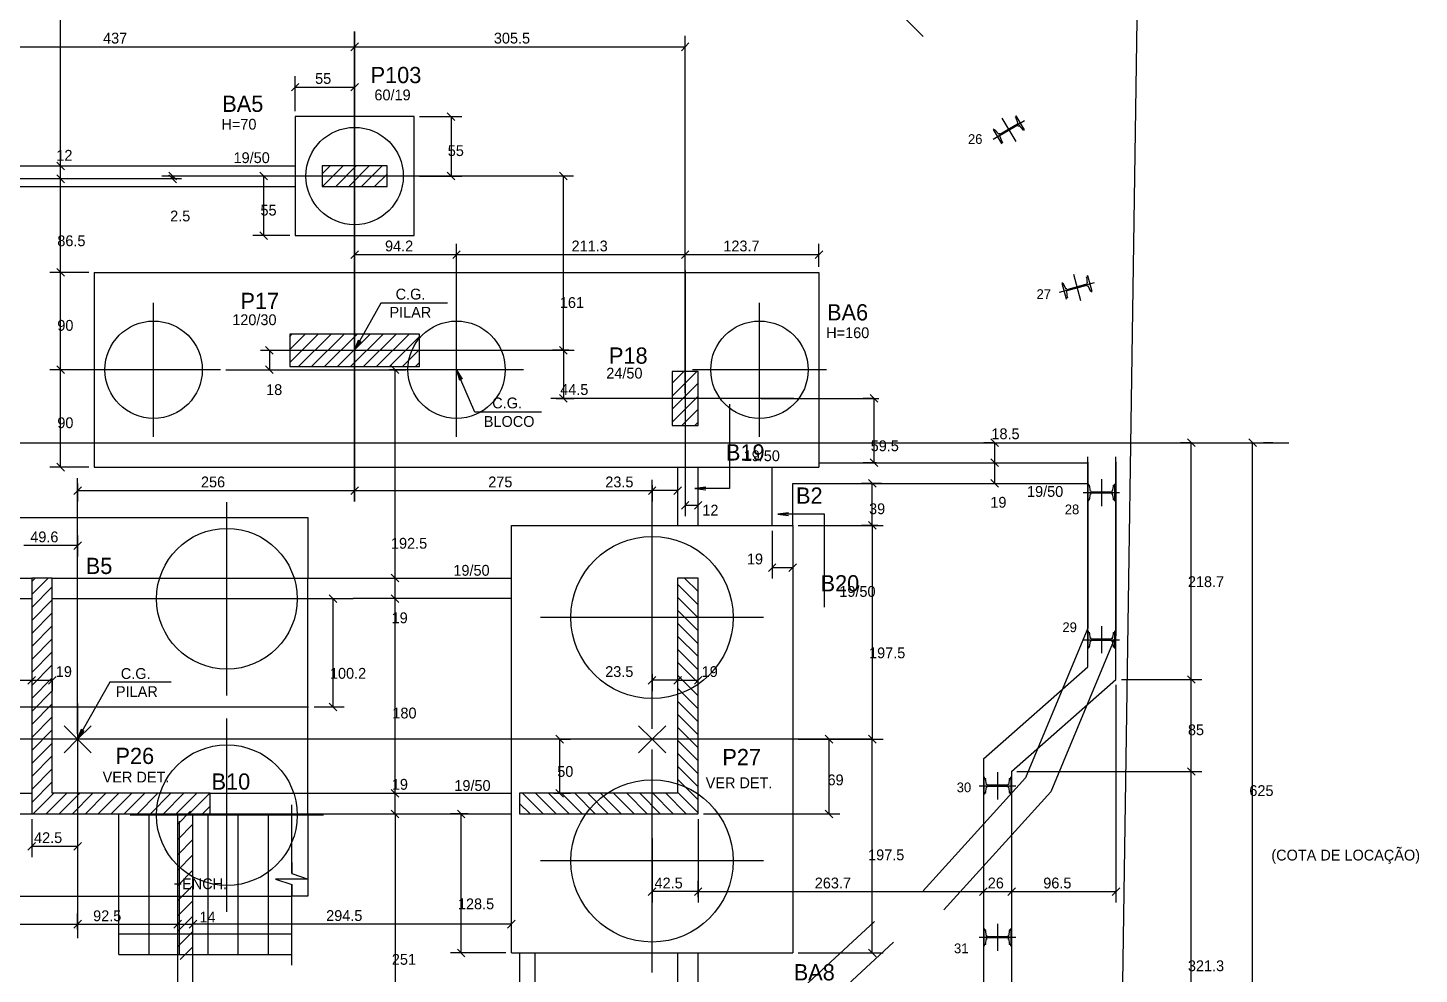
# Model space of a CAD drawing. Header units: metres. Extents: x -5 to 6148, y -6 to 3991.
# Drawn here: x 4862 to 6148, y 2219 to 3093 of the extents above; entities that cross this region are included whole.
import ezdxf

# ---------------------------------------------------------------- set-up
doc = ezdxf.new("R2010")
doc.units = ezdxf.units.M

msp = doc.modelspace()

# ---------------------------------------------------------------- linework, layer by layer
for centre, radius in [((5164.2, 2956.4), 45), ((4978.4, 2777.4), 45), ((5258.4, 2777.4), 45), ((5538.4, 2777.4), 45), ((5046.1, 2565.7), 65), ((5439.1, 2548.4), 75), ((5046.1, 2365.7), 65), ((5439.1, 2323.4), 75)]:
    msp.add_circle(centre, radius)
at = {"layer": '1', "color": 1}
for p, q in [((5644.6, 3130.6), (5689.6, 3085.3)), ((5164.2, 2894.5), (5164.2, 3018.2)), ((5226, 2956.4), (5102.3, 2956.4)), ((4978.4, 2715.5), (4978.4, 2839.2)), ((5258.4, 2715.5), (5258.4, 2839.2)), ((5538.4, 2715.5), (5538.4, 2839.2)), ((5040.2, 2777.4), (4916.5, 2777.4)), ((5320.2, 2777.4), (5196.5, 2777.4)), ((5600.2, 2777.4), (5476.5, 2777.4)), ((5841.9, 2502.9), (5841.9, 2696.8)), ((5867.9, 2491.1), (5867.9, 2696.8)), ((5046.1, 2476.4), (5046.1, 2655.1)), ((5439.1, 2445.4), (5439.1, 2651.5)), ((5135.4, 2565.7), (4956.7, 2565.7)), ((5542.2, 2548.4), (5336, 2548.4)), ((5745.4, 2417.9), (5841.9, 2502.9)), ((5771.4, 2406.1), (5867.9, 2491.1)), ((5046.1, 2276.4), (5046.1, 2455.1)), ((5439.1, 2220.4), (5439.1, 2426.5)), ((5745.4, 2417.9), (5745.4, 2115.9)), ((5771.4, 2406.1), (5771.4, 2087.9)), ((5135.4, 2365.7), (4956.7, 2365.7)), ((5542.2, 2323.4), (5336, 2323.4))]:
    msp.add_line(p, q, dxfattribs=at)
for points in [[(5841.9, 2692.1), (5841.9, 2691.6), (5841.9, 2691), (5841.9, 2690.5), (5841.9, 2538.5), (5784.2, 2400.1), (5689.6, 2295.7)], [(5867.9, 2692.2), (5867.9, 2691.6), (5867.9, 2691.1), (5867.9, 2690.5), (5867.9, 2531.8), (5807.7, 2387.2), (5708.8, 2278.3)], [(5644.6, 2267.3), (5547.5, 2177.4), (5419.9, 2119.9), (5279.1, 2112)], [(5662.3, 2248.2), (5560.8, 2154.3), (5427.6, 2094.3), (5280.6, 2086)]]:
    msp.add_lwpolyline(points, dxfattribs=at)
at = {"layer": '2', "color": 2}
for p, q in [((5894.6, 3601.7), (5872.2, 2084.9)), ((5160.7, 3072.3), (5167.7, 3079.4)), ((5160.7, 3072.3), (5167.7, 3079.4)), ((5466.2, 3072.3), (5473.2, 3079.4)), ((5466.2, 3072.3), (5473.2, 3079.4)), ((5105.7, 3035.1), (5112.7, 3042.1)), ((5160.7, 3035.1), (5167.7, 3042.1)), ((5249.8, 3014.9), (5256.9, 3007.8)), ((4895.9, 2962.3), (4888.8, 2969.4)), ((4895.9, 2962.3), (4888.8, 2969.4)), ((4999.6, 2952.8), (4992.5, 2959.9)), ((5083.8, 2952.8), (5076.7, 2959.9)), ((5249.8, 2959.9), (5256.9, 2952.8)), ((5360.7, 2952.8), (5353.6, 2959.9)), ((5360.7, 2952.8), (5353.6, 2959.9)), ((4895.9, 2950.3), (4888.8, 2957.4)), ((4895.9, 2950.3), (4888.8, 2957.4)), ((4999.6, 2950.3), (4992.5, 2957.4)), ((5083.8, 2897.8), (5076.7, 2904.9)), ((5160.7, 2880.3), (5167.7, 2887.4)), ((5254.9, 2880.3), (5261.9, 2887.4)), ((5254.9, 2880.3), (5261.9, 2887.4)), ((5466.2, 2880.3), (5473.2, 2887.4)), ((5466.2, 2880.3), (5473.2, 2887.4)), ((5589.9, 2880.3), (5596.9, 2887.4)), ((4895.9, 2863.8), (4888.8, 2870.9)), ((4895.9, 2863.8), (4888.8, 2870.9)), ((5081.9, 2798.9), (5088.9, 2791.8)), ((5353.6, 2798.9), (5360.7, 2791.8)), ((5360.7, 2791.8), (5353.6, 2798.9)), ((5360.7, 2791.8), (5353.6, 2798.9)), ((5360.7, 2791.8), (5353.6, 2798.9)), ((4895.9, 2773.8), (4888.8, 2780.9)), ((4895.9, 2773.8), (4888.8, 2780.9)), ((5081.9, 2780.9), (5088.9, 2773.8)), ((5205.2, 2773.8), (5198.1, 2780.9)), ((5205.2, 2773.8), (5198.1, 2780.9)), ((5353.6, 2754.4), (5360.7, 2747.3)), ((5640.6, 2754.4), (5647.7, 2747.3)), ((5759.3, 2706.3), (5752.2, 2713.4)), ((5941, 2706.3), (5933.9, 2713.4)), ((5997.7, 2706.3), (5990.6, 2713.4)), ((4895.9, 2683.8), (4888.8, 2690.9)), ((5640.6, 2695), (5647.7, 2687.9)), ((5759.3, 2687.9), (5752.2, 2695)), ((5759.3, 2687.9), (5752.2, 2695)), ((5646.2, 2668.9), (5639.2, 2676)), ((5759.3, 2668.9), (5752.2, 2676)), ((5759.3, 2668.9), (5752.2, 2676)), ((5759.3, 2668.9), (5752.2, 2676)), ((4904.7, 2662.2), (4911.7, 2669.2)), ((5160.7, 2662.2), (5167.7, 2669.2)), ((5160.7, 2662.2), (5167.7, 2669.2)), ((5442.7, 2669.2), (5435.7, 2662.2)), ((5435.7, 2662.2), (5442.7, 2669.2)), ((5466.2, 2669.2), (5459.2, 2662.2)), ((5466.2, 2648.6), (5473.2, 2655.6)), ((5466.2, 2648.6), (5473.2, 2655.6)), ((5478.2, 2648.6), (5485.2, 2655.6)), ((5646.2, 2629.9), (5639.2, 2637)), ((5639.2, 2637), (5646.2, 2629.9)), ((4911.7, 2618.4), (4904.7, 2611.4)), ((5546.6, 2590.9), (5553.6, 2598)), ((5565.6, 2590.9), (5572.6, 2598)), ((5205.2, 2581.3), (5198.1, 2588.4)), ((5205.2, 2581.3), (5198.1, 2588.4)), ((5205.2, 2581.3), (5198.1, 2588.4)), ((5147.9, 2562.3), (5140.8, 2569.4)), ((5205.2, 2562.3), (5198.1, 2569.4)), ((5205.2, 2562.3), (5198.1, 2569.4)), ((4862.2, 2486.9), (4869.2, 2494)), ((4862.2, 2486.9), (4869.2, 2494)), ((4881.2, 2486.9), (4888.2, 2494)), ((4881.2, 2486.9), (4888.2, 2494)), ((5442.6, 2494), (5435.6, 2486.9)), ((5466.2, 2494), (5459.2, 2486.9)), ((5459.2, 2486.9), (5466.2, 2494)), ((5459.2, 2486.9), (5466.2, 2494)), ((5478.2, 2486.9), (5485.2, 2494)), ((5478.2, 2486.9), (5485.2, 2494)), ((5941, 2487.6), (5933.9, 2494.6)), ((5941, 2487.6), (5933.9, 2494.6)), ((5147.9, 2462.2), (5140.8, 2469.3)), ((4908.2, 2435.9), (4895.7, 2448.4)), ((4908.2, 2435.9), (4920.7, 2448.4)), ((5439.2, 2435.9), (5426.7, 2448.4)), ((5439.2, 2435.9), (5451.7, 2448.4)), ((4908.2, 2435.9), (4895.7, 2423.4)), ((4908.2, 2435.9), (4920.7, 2423.4)), ((5350.2, 2439.5), (5357.2, 2432.4)), ((5439.2, 2435.9), (5426.7, 2423.4)), ((5439.2, 2435.9), (5451.7, 2423.4)), ((5606.2, 2432.4), (5599.2, 2439.5)), ((5639.2, 2439.5), (5646.2, 2432.4)), ((5646.2, 2432.4), (5639.2, 2439.5)), ((5941, 2402.6), (5933.9, 2409.6)), ((5941, 2402.6), (5933.9, 2409.6)), ((5205.2, 2382.3), (5198.1, 2389.4)), ((5205.2, 2382.3), (5198.1, 2389.4)), ((5350.2, 2389.4), (5357.2, 2382.3)), ((5198.1, 2370.4), (5205.2, 2363.3)), ((5205.2, 2363.3), (5198.1, 2370.4)), ((5205.2, 2363.3), (5198.1, 2370.4)), ((5266.2, 2363.3), (5259.2, 2370.4)), ((5606.2, 2363.3), (5599.2, 2370.4)), ((4862.2, 2333.3), (4869.2, 2340.4)), ((4904.7, 2333.3), (4911.7, 2340.4)), ((5442.6, 2298.5), (5435.6, 2291.5)), ((5478.2, 2291.5), (5485.2, 2298.5)), ((5485.2, 2298.5), (5478.2, 2291.5)), ((5741.9, 2291.5), (5748.9, 2298.5)), ((5741.9, 2291.5), (5748.9, 2298.5)), ((5767.9, 2291.5), (5774.9, 2298.5)), ((5767.9, 2291.5), (5774.9, 2298.5)), ((5864.4, 2291.5), (5871.4, 2298.5)), ((4904.7, 2261.4), (4911.7, 2268.5)), ((4904.7, 2261.4), (4911.7, 2268.5)), ((4997.2, 2261.4), (5004.2, 2268.5)), ((4997.2, 2261.4), (5004.2, 2268.5)), ((5018.2, 2268.5), (5011.2, 2261.4)), ((5011.2, 2261.4), (5018.2, 2268.5)), ((5011.2, 2261.4), (5018.2, 2268.5)), ((5312.6, 2268.5), (5305.6, 2261.4)), ((5266.2, 2234.9), (5259.2, 2242)), ((5646.2, 2234.9), (5639.2, 2242))]:
    msp.add_line(p, q, dxfattribs=at)
at = {"layer": '3', "color": 3}
for p, q in [((4767.2, 2965.9), (5109.2, 2965.9)), ((5134.2, 2958.4), (5141.6, 2965.9)), ((5134.6, 2946.9), (5153.6, 2965.9)), ((5146.7, 2946.9), (5165.7, 2965.9)), ((5158.7, 2946.9), (5177.7, 2965.9)), ((5170.7, 2946.9), (5189.7, 2965.9)), ((5182.7, 2946.9), (5194.2, 2958.3)), ((4767.2, 2946.9), (5109.2, 2946.9)), ((4923.4, 2867.4), (4923.4, 2687.4)), ((4923.4, 2867.4), (5593.4, 2867.4)), ((5593.4, 2867.4), (5593.4, 2687.4)), ((5104.2, 2808.2), (5106.3, 2810.4)), ((5104.2, 2796.2), (5118.4, 2810.4)), ((5104.2, 2784.2), (5130.4, 2810.4)), ((5112.4, 2780.4), (5142.4, 2810.4)), ((5124.4, 2780.4), (5154.4, 2810.4)), ((5136.4, 2780.4), (5166.4, 2810.4)), ((5148.5, 2780.4), (5178.5, 2810.4)), ((5160.5, 2780.4), (5190.5, 2810.4)), ((5172.5, 2780.4), (5202.5, 2810.4)), ((5184.5, 2780.4), (5214.5, 2810.4)), ((5196.5, 2780.4), (5224.2, 2808)), ((5208.6, 2780.4), (5224.2, 2796)), ((5220.6, 2780.4), (5224.2, 2784)), ((5457.7, 2765), (5468.5, 2775.9)), ((5457.7, 2753), (5480.5, 2775.9)), ((5457.7, 2741), (5481.7, 2765)), ((5457.7, 2729), (5481.7, 2753)), ((5466.6, 2725.9), (5481.7, 2740.9)), ((5478.6, 2725.9), (5481.7, 2728.9)), ((5593.4, 2691.4), (5841.9, 2691.4)), ((4923.4, 2687.4), (5593.4, 2687.4)), ((5550.1, 2633.4), (5550.1, 2687.4)), ((5569.1, 2633.4), (5569.1, 2672.4)), ((5569.1, 2672.4), (5841.9, 2672.4)), ((5309.1, 2633.4), (5569.1, 2633.4)), ((5309.1, 2238.4), (5309.1, 2633.4)), ((5569.1, 2633.4), (5569.1, 2238.4)), ((4736.7, 2584.9), (4865.7, 2584.9)), ((4865.7, 2581.7), (4868.8, 2584.9)), ((4865.7, 2569.7), (4880.8, 2584.9)), ((4865.7, 2557.7), (4884.7, 2576.7)), ((4884.7, 2584.9), (5309.1, 2584.9)), ((5121.1, 2565.9), (5121.1, 2584.9)), ((5462.7, 2579.2), (5481.7, 2560.2)), ((5469.1, 2584.9), (5481.7, 2572.3)), ((5481.1, 2584.9), (5481.7, 2584.3)), ((4736.7, 2565.9), (4865.7, 2565.9)), ((4865.7, 2545.7), (4884.7, 2564.7)), ((4884.7, 2565.9), (5162.8, 2565.9)), ((5121.1, 2385.9), (5121.1, 2565.9)), ((5309.1, 2565.9), (5162.8, 2565.9)), ((5462.7, 2567.2), (5481.7, 2548.2)), ((4865.7, 2533.7), (4884.7, 2552.7)), ((5462.7, 2555.2), (5481.7, 2536.2)), ((4865.7, 2521.6), (4884.7, 2540.6)), ((5462.7, 2543.2), (5481.7, 2524.2)), ((4865.7, 2509.6), (4884.7, 2528.6)), ((5462.7, 2531.2), (5481.7, 2512.2)), ((4865.7, 2497.6), (4884.7, 2516.6)), ((5462.7, 2519.1), (5481.7, 2500.1)), ((4865.7, 2485.6), (4884.7, 2504.6)), ((5462.7, 2507.1), (5481.7, 2488.1)), ((5462.7, 2495.1), (5481.7, 2476.1)), ((4865.7, 2473.5), (4884.7, 2492.5)), ((5462.7, 2483.1), (5481.7, 2464.1)), ((4865.7, 2461.5), (4884.7, 2480.5)), ((5462.7, 2471), (5481.7, 2452)), ((4465.4, 2465.7), (5121.7, 2465.7)), ((4865.7, 2449.5), (4884.7, 2468.5)), ((4865.7, 2437.5), (4884.7, 2456.5)), ((5462.7, 2459), (5481.7, 2440)), ((4865.7, 2425.5), (4884.7, 2444.5)), ((5462.7, 2447), (5481.7, 2428)), ((4865.7, 2413.4), (4884.7, 2432.4)), ((5462.7, 2435), (5481.7, 2416)), ((4865.7, 2401.4), (4884.7, 2420.4)), ((5462.7, 2423), (5481.7, 2404)), ((4865.7, 2389.4), (4884.7, 2408.4)), ((5462.7, 2410.9), (5481.7, 2391.9)), ((4865.7, 2377.4), (4884.7, 2396.4)), ((5462.7, 2398.9), (5481.7, 2379.9)), ((4736.7, 2385.9), (4865.7, 2385.9)), ((4867.2, 2366.9), (4886.2, 2385.9)), ((4879.2, 2366.9), (4898.2, 2385.9)), ((4891.2, 2366.9), (4910.2, 2385.9)), ((4903.3, 2366.9), (4922.3, 2385.9)), ((4915.3, 2366.9), (4934.3, 2385.9)), ((4927.3, 2366.9), (4946.3, 2385.9)), ((4939.3, 2366.9), (4958.3, 2385.9)), ((4951.3, 2366.9), (4970.3, 2385.9)), ((4963.4, 2366.9), (4982.4, 2385.9)), ((4975.4, 2366.9), (4994.4, 2385.9)), ((4987.4, 2366.9), (5006.4, 2385.9)), ((4999.4, 2366.9), (5018.4, 2385.9)), ((5011.4, 2366.9), (5030.4, 2385.9)), ((5121.1, 2366.9), (5121.1, 2385.9)), ((5319.5, 2385.9), (5338.5, 2366.9)), ((5331.5, 2385.9), (5350.5, 2366.9)), ((5343.5, 2385.9), (5362.5, 2366.9)), ((5355.5, 2385.9), (5374.5, 2366.9)), ((5367.6, 2385.9), (5386.6, 2366.9)), ((5379.6, 2385.9), (5398.6, 2366.9)), ((5391.6, 2385.9), (5410.6, 2366.9)), ((5403.6, 2385.9), (5422.6, 2366.9)), ((5415.7, 2385.9), (5434.7, 2366.9)), ((5427.7, 2385.9), (5446.7, 2366.9)), ((5439.7, 2385.9), (5458.7, 2366.9)), ((5451.7, 2385.9), (5470.7, 2366.9)), ((5462.7, 2386.9), (5481.7, 2367.9)), ((4717.7, 2366.9), (4865.7, 2366.9)), ((4946.2, 2236.9), (4946.2, 2366.9)), ((4974.2, 2236.9), (4974.2, 2366.9)), ((5000.7, 2115.9), (5000.7, 2366.9)), ((5014.7, 2115.9), (5014.7, 2366.9)), ((5023.5, 2366.9), (5030.7, 2374.1)), ((5028.7, 2236.9), (5028.7, 2366.9)), ((5030.7, 2366.9), (5309.1, 2366.9)), ((5056.7, 2236.9), (5056.7, 2366.9)), ((5084.7, 2236.9), (5084.7, 2366.9)), ((5106.3, 2311.7), (5106.3, 2375.1)), ((5316.7, 2376.6), (5326.5, 2366.9)), ((5002.2, 2236.9), (5002.2, 2360.3)), ((4736.7, 2290.7), (4946.2, 2290.7)), ((4946.2, 2290.7), (5106.3, 2290.7)), ((5106.3, 2227), (5106.3, 2301.7)), ((4946.2, 2255.9), (5106.3, 2255.9)), ((5309.1, 2238.4), (5569.1, 2238.4)), ((4946.2, 2236.9), (5106.3, 2236.9))]:
    msp.add_line(p, q, dxfattribs=at)
for points in [[(5219.2, 2901.4), (5219.2, 3011.4), (5109.2, 3011.4), (5109.2, 2901.4), (5219.2, 2901.4)], [(5462.7, 2687.4), (5462.7, 2633.4)], [(5481.7, 2633.4), (5481.7, 2687.4)], [(4835.2, 2640.7), (5121.1, 2640.7), (5121.1, 2584.9)], [(5030.7, 2385.9), (5162.8, 2385.9), (5309.1, 2385.9)], [(5121.1, 2366.9), (5121.1, 2290.7), (5106.3, 2290.7)], [(5106.3, 2321.8), (5106.3, 2311.7), (5121.4, 2306.7), (5091.2, 2306.7), (5106.3, 2301.7), (5106.3, 2291.6)], [(5316.7, 2238.4), (5316.7, 2115.9)], [(5330.7, 2238.4), (5330.7, 2115.9)], [(5462.7, 2238.4), (5462.7, 2115.9)], [(5481.7, 2115.9), (5481.7, 2238.4)]]:
    msp.add_lwpolyline(points, dxfattribs=at)
at = {"layer": '6', "color": 6}
for p, q in [((5762.5, 3010), (5775.3, 2988.5)), ((5774.9, 3011), (5777.1, 3005.1)), ((5775.8, 3012.1), (5775.2, 3011.7)), ((5783.5, 2999.1), (5775.8, 3012.1)), ((5755, 2999.7), (5754.3, 2999.3)), ((5754.3, 2999.3), (5762, 2986.4)), ((5754.4, 2990.6), (5783.4, 3007.8)), ((5759.8, 2994.9), (5755.7, 2999.6)), ((5776.8, 3004.4), (5760.6, 2994.7)), ((5761, 2994.1), (5777.2, 3003.7)), ((5778, 3003.6), (5782.1, 2998.8)), ((5782.8, 2998.7), (5783.5, 2999.1)), ((5762.9, 2987.5), (5760.7, 2993.3)), ((5762, 2986.4), (5762.6, 2986.8)), ((5815.6, 2849.1), (5848.1, 2858.1)), ((5818.5, 2857.7), (5817.8, 2857.5)), ((5817.8, 2857.5), (5821.8, 2843)), ((5821.9, 2851.7), (5819.2, 2857.4)), ((5840.8, 2856.5), (5822.6, 2851.4)), ((5822.8, 2850.7), (5841.1, 2855.7)), ((5828.5, 2865.6), (5835.2, 2841.5)), ((5840.7, 2863.3), (5841.3, 2857.1)), ((5841.9, 2864.2), (5841.1, 2864)), ((5841.8, 2855.4), (5844.4, 2849.8)), ((5845.9, 2849.7), (5841.9, 2864.2)), ((5821.8, 2843), (5822.5, 2843.2)), ((5823, 2843.8), (5822.4, 2850)), ((5845.2, 2849.5), (5845.9, 2849.7)), ((5854.4, 2676.4), (5854.4, 2651.4)), ((5837.6, 2663.9), (5871.3, 2663.9)), ((5841.9, 2671.4), (5841.9, 2656.4)), ((5842.7, 2671.4), (5841.9, 2671.4)), ((5844.3, 2664.8), (5843.3, 2671)), ((5843.3, 2656.9), (5844.3, 2663.1)), ((5863.9, 2664.3), (5844.9, 2664.3)), ((5844.9, 2663.5), (5863.9, 2663.5)), ((5865.5, 2671), (5864.5, 2664.8)), ((5864.5, 2663.1), (5865.5, 2656.9)), ((5866.9, 2671.4), (5866.2, 2671.4)), ((5866.9, 2656.4), (5866.9, 2671.4)), ((5841.9, 2656.4), (5842.7, 2656.4)), ((5866.2, 2656.4), (5866.9, 2656.4)), ((5841.9, 2535.4), (5841.9, 2520.3)), ((5842.7, 2535.4), (5841.9, 2535.4)), ((5844.3, 2528.7), (5843.3, 2534.9)), ((5854.4, 2540.4), (5854.4, 2515.3)), ((5865.5, 2534.9), (5864.5, 2528.7)), ((5866.9, 2535.4), (5866.2, 2535.4)), ((5866.9, 2520.3), (5866.9, 2535.4)), ((5837.6, 2527.9), (5871.3, 2527.9)), ((5843.3, 2520.8), (5844.3, 2527)), ((5863.9, 2528.3), (5844.9, 2528.3)), ((5844.9, 2527.5), (5863.9, 2527.5)), ((5864.5, 2527), (5865.5, 2520.8)), ((5841.9, 2520.3), (5842.7, 2520.3)), ((5866.2, 2520.3), (5866.9, 2520.3)), ((5758.4, 2405.4), (5758.4, 2380.3)), ((5741.6, 2392.9), (5775.3, 2392.9)), ((5745.9, 2400.4), (5745.9, 2385.3)), ((5746.7, 2400.4), (5745.9, 2400.4)), ((5748.3, 2393.7), (5747.3, 2399.9)), ((5747.3, 2385.8), (5748.3, 2392)), ((5767.9, 2393.3), (5748.9, 2393.3)), ((5748.9, 2392.5), (5767.9, 2392.5)), ((5769.5, 2399.9), (5768.5, 2393.7)), ((5768.5, 2392), (5769.5, 2385.8)), ((5770.9, 2400.4), (5770.2, 2400.4)), ((5770.9, 2385.3), (5770.9, 2400.4)), ((5745.9, 2385.3), (5746.7, 2385.3)), ((5770.2, 2385.3), (5770.9, 2385.3)), ((5758.4, 2265.4), (5758.4, 2240.3)), ((5741.6, 2252.9), (5775.3, 2252.9)), ((5745.9, 2260.4), (5745.9, 2245.3)), ((5746.7, 2260.4), (5745.9, 2260.4)), ((5748.3, 2253.7), (5747.3, 2259.9)), ((5747.3, 2245.8), (5748.3, 2252)), ((5767.9, 2253.3), (5748.9, 2253.3)), ((5748.9, 2252.5), (5767.9, 2252.5)), ((5769.5, 2259.9), (5768.5, 2253.7)), ((5768.5, 2252), (5769.5, 2245.8)), ((5770.9, 2260.4), (5770.2, 2260.4)), ((5770.9, 2245.3), (5770.9, 2260.4)), ((5745.9, 2245.3), (5746.7, 2245.3)), ((5770.2, 2245.3), (5770.9, 2245.3))]:
    msp.add_line(p, q, dxfattribs=at)
for points in [[(5775.2, 3010.6), (5775, 3010.7), (5774.9, 3010.9), (5774.9, 3011.1), (5774.9, 3011.2), (5774.9, 3011.3), (5774.9, 3011.3)], [(5755.7, 2998.7), (5755.6, 2998.6), (5755.5, 2998.6), (5755.3, 2998.6), (5755.2, 2998.6), (5755.1, 2998.6), (5755, 2998.6)], [(5776.8, 3005.5), (5777, 3005.4), (5777.2, 3005.2), (5777.2, 3004.9), (5777.2, 3004.9), (5777.1, 3004.8), (5777.1, 3004.7)], [(5778, 3002.7), (5777.9, 3002.6), (5777.7, 3002.5), (5777.6, 3002.5), (5777.5, 3002.5), (5777.3, 3002.6), (5777.2, 3002.6)], [(5782.1, 2999.7), (5782.2, 2999.8), (5782.3, 2999.9), (5782.5, 2999.9), (5782.6, 2999.9), (5782.7, 2999.9), (5782.8, 2999.8)], [(5759.8, 2995.7), (5759.9, 2995.8), (5760.1, 2995.9), (5760.2, 2995.9), (5760.4, 2995.9), (5760.5, 2995.9), (5760.6, 2995.8)], [(5761, 2993), (5760.8, 2993.1), (5760.7, 2993.3), (5760.7, 2993.5), (5760.7, 2993.6), (5760.7, 2993.7), (5760.7, 2993.7)], [(5762.6, 2987.9), (5762.8, 2987.7), (5762.9, 2987.5), (5762.9, 2987.3), (5762.9, 2987.2), (5762.9, 2987.2), (5762.9, 2987.1)], [(5819.2, 2856.8), (5819.1, 2856.6), (5818.9, 2856.4), (5818.7, 2856.4), (5818.6, 2856.4), (5818.5, 2856.5), (5818.5, 2856.5)], [(5841.1, 2862.8), (5840.9, 2862.8), (5840.7, 2863.1), (5840.7, 2863.4), (5840.7, 2863.4), (5840.7, 2863.4), (5840.7, 2863.4)], [(5840.8, 2857.7), (5841.1, 2857.6), (5841.3, 2857.4), (5841.3, 2857.1), (5841.3, 2857.1), (5841.3, 2857.1), (5841.3, 2857.1)], [(5821.9, 2852.3), (5822, 2852.5), (5822.2, 2852.6), (5822.4, 2852.6), (5822.5, 2852.6), (5822.6, 2852.6), (5822.6, 2852.6)], [(5822.8, 2849.5), (5822.6, 2849.5), (5822.4, 2849.8), (5822.4, 2850.1), (5822.4, 2850.1), (5822.4, 2850.1), (5822.4, 2850.1)], [(5822.5, 2844.4), (5822.8, 2844.3), (5823, 2844.1), (5823, 2843.8), (5823, 2843.8), (5823, 2843.8), (5823, 2843.8)], [(5841.8, 2854.8), (5841.7, 2854.6), (5841.5, 2854.5), (5841.2, 2854.5), (5841.2, 2854.5), (5841.1, 2854.5), (5841.1, 2854.5)], [(5844.4, 2850.4), (5844.5, 2850.6), (5844.8, 2850.7), (5845, 2850.7), (5845, 2850.7), (5845.1, 2850.7), (5845.2, 2850.7)], [(5843.3, 2670.7), (5843.2, 2670.4), (5843, 2670.2), (5842.7, 2670.2)], [(5844.3, 2665.1), (5844.4, 2665.4), (5844.6, 2665.6), (5844.9, 2665.6)], [(5844.9, 2662.3), (5844.6, 2662.3), (5844.4, 2662.5), (5844.3, 2662.8)], [(5863.9, 2665.6), (5863.9, 2665.6), (5863.9, 2665.6), (5863.9, 2665.6), (5864.2, 2665.6), (5864.4, 2665.4), (5864.5, 2665.1)], [(5864.5, 2662.8), (5864.4, 2662.5), (5864.2, 2662.3), (5863.9, 2662.3)], [(5866.2, 2670.2), (5865.9, 2670.2), (5865.6, 2670.4), (5865.5, 2670.7)], [(5842.7, 2657.7), (5843, 2657.7), (5843.2, 2657.5), (5843.3, 2657.2)], [(5865.5, 2657.2), (5865.6, 2657.5), (5865.9, 2657.7), (5866.2, 2657.7)], [(5843.3, 2534.6), (5843.2, 2534.3), (5843, 2534.1), (5842.7, 2534.1)], [(5866.2, 2534.1), (5865.9, 2534.1), (5865.6, 2534.3), (5865.5, 2534.6)], [(5842.7, 2521.6), (5843, 2521.6), (5843.2, 2521.4), (5843.3, 2521.1)], [(5844.3, 2529), (5844.4, 2529.3), (5844.6, 2529.5), (5844.9, 2529.5)], [(5844.9, 2526.2), (5844.6, 2526.2), (5844.4, 2526.4), (5844.3, 2526.7)], [(5863.9, 2529.5), (5863.9, 2529.5), (5863.9, 2529.5), (5863.9, 2529.5), (5864.2, 2529.5), (5864.4, 2529.3), (5864.5, 2529)], [(5864.5, 2526.7), (5864.4, 2526.4), (5864.2, 2526.2), (5863.9, 2526.2)], [(5865.5, 2521.1), (5865.6, 2521.4), (5865.9, 2521.6), (5866.2, 2521.6)], [(5747.3, 2399.6), (5747.2, 2399.3), (5747, 2399.1), (5746.7, 2399.1)], [(5748.3, 2394), (5748.4, 2394.3), (5748.6, 2394.5), (5748.9, 2394.5)], [(5767.9, 2394.5), (5767.9, 2394.5), (5767.9, 2394.5), (5767.9, 2394.5), (5768.2, 2394.5), (5768.4, 2394.3), (5768.5, 2394)], [(5770.2, 2399.1), (5769.9, 2399.1), (5769.6, 2399.3), (5769.5, 2399.6)], [(5746.7, 2386.6), (5747, 2386.6), (5747.2, 2386.4), (5747.3, 2386.1)], [(5748.9, 2391.2), (5748.6, 2391.2), (5748.4, 2391.4), (5748.3, 2391.7)], [(5768.5, 2391.7), (5768.4, 2391.4), (5768.2, 2391.2), (5767.9, 2391.2)], [(5769.5, 2386.1), (5769.6, 2386.4), (5769.9, 2386.6), (5770.2, 2386.6)], [(5747.3, 2259.6), (5747.2, 2259.3), (5747, 2259.1), (5746.7, 2259.1)], [(5748.3, 2254), (5748.4, 2254.3), (5748.6, 2254.5), (5748.9, 2254.5)], [(5748.9, 2251.2), (5748.6, 2251.2), (5748.4, 2251.4), (5748.3, 2251.7)], [(5767.9, 2254.5), (5767.9, 2254.5), (5767.9, 2254.5), (5767.9, 2254.5), (5768.2, 2254.5), (5768.4, 2254.3), (5768.5, 2254)], [(5768.5, 2251.7), (5768.4, 2251.4), (5768.2, 2251.2), (5767.9, 2251.2)], [(5770.2, 2259.1), (5769.9, 2259.1), (5769.6, 2259.3), (5769.5, 2259.6)], [(5746.7, 2246.6), (5747, 2246.6), (5747.2, 2246.4), (5747.3, 2246.1)], [(5769.5, 2246.1), (5769.6, 2246.4), (5769.9, 2246.6), (5770.2, 2246.6)]]:
    msp.add_lwpolyline(points, dxfattribs=at)
at = {"layer": '7', "color": 7}
for points in [[(5134.2, 2946.9), (5194.2, 2946.9), (5194.2, 2965.9), (5134.2, 2965.9), (5134.2, 2946.9)], [(5104.2, 2780.4), (5224.2, 2780.4), (5224.2, 2810.4), (5104.2, 2810.4), (5104.2, 2780.4)], [(5457.7, 2725.9), (5481.7, 2725.9), (5481.7, 2775.9), (5457.7, 2775.9), (5457.7, 2725.9)], [(4865.7, 2366.9), (5030.7, 2366.9), (5030.7, 2385.9), (4884.7, 2385.9), (4884.7, 2584.9), (4865.7, 2584.9), (4865.7, 2366.9)], [(5481.7, 2366.9), (5481.7, 2584.9), (5462.7, 2584.9), (5462.7, 2385.9), (5316.7, 2385.9), (5316.7, 2366.9), (5481.7, 2366.9)]]:
    msp.add_lwpolyline(points, dxfattribs=at)
at = {"layer": '9', "color": 9}
for p, q in [((4892.4, 2965.9), (4892.4, 3285.9)), ((4727.2, 3075.9), (5164.2, 3075.9)), ((5164.2, 3044.7), (5164.2, 3085.9)), ((5164.2, 3075.9), (5469.7, 3075.9)), ((5469.7, 2869.1), (5469.7, 3085.9)), ((5109.2, 3016.4), (5109.2, 3048.6)), ((5164.2, 3016.4), (5164.2, 3048.6)), ((5109.2, 3038.6), (5164.2, 3038.6)), ((5224.2, 3011.4), (5263.3, 3011.4)), ((5253.3, 3011.4), (5253.3, 2956.4)), ((4892.4, 2953.9), (4892.4, 2965.9)), ((5004.1, 2953.9), (4455.3, 2953.9)), ((4922, 2953.9), (4882.4, 2953.9)), ((4892.4, 2867.4), (4892.4, 2953.9)), ((5366.6, 2956.4), (4985.9, 2956.4)), ((4998.3, 2956.4), (4986.1, 2956.4)), ((4999.1, 2953.9), (4986.1, 2953.9)), ((4996.1, 2953.9), (4996.1, 2956.4)), ((5104.2, 2956.4), (5059.3, 2956.4)), ((5099.2, 2956.4), (5070.2, 2956.4)), ((5080.2, 2901.4), (5080.2, 2956.4)), ((5224.2, 2956.4), (5263.3, 2956.4)), ((5366.6, 2956.4), (5347.2, 2956.4)), ((5366.6, 2956.4), (5347.2, 2956.4)), ((5357.2, 2795.4), (5357.2, 2956.4)), ((5104.2, 2901.4), (5070.2, 2901.4)), ((5164.2, 2872.4), (5164.2, 2893.8)), ((5258.4, 2872.4), (5258.4, 2893.8)), ((5258.4, 2782.4), (5258.4, 2893.8)), ((5469.7, 2755.9), (5469.7, 2893.8)), ((5593.4, 2872.4), (5593.4, 2893.8)), ((5164.2, 2858.9), (5164.2, 2887.7)), ((5164.2, 2883.8), (5258.4, 2883.8)), ((5258.4, 2883.8), (5469.7, 2883.8)), ((5469.7, 2883.8), (5593.4, 2883.8)), ((5469.7, 2869.1), (5469.7, 2642.1)), ((4913.4, 2867.4), (4882.4, 2867.4)), ((4918.4, 2867.4), (4882.4, 2867.4)), ((4892.4, 2777.4), (4892.4, 2867.4)), ((5077.2, 2795.4), (5264.6, 2795.4)), ((5082.2, 2795.4), (5095.4, 2795.4)), ((5085.4, 2795.4), (5085.4, 2777.4)), ((5249.6, 2795.4), (5367.2, 2795.4)), ((5362.2, 2795.4), (5347.2, 2795.4)), ((5357.2, 2795.4), (5357.2, 2750.9)), ((4973.4, 2777.4), (4882.4, 2777.4)), ((4892.4, 2687.4), (4892.4, 2777.4)), ((5045.2, 2777.4), (5211.6, 2777.4)), ((5080, 2777.4), (5095.4, 2777.4)), ((5201.6, 2584.9), (5201.6, 2777.4)), ((5570.1, 2750.9), (5345.5, 2750.9)), ((5350.5, 2750.9), (5367.2, 2750.9)), ((5539.9, 2750.9), (5648.8, 2750.9)), ((5643.8, 2750.9), (5634.2, 2750.9)), ((5644.2, 2750.9), (5644.2, 2691.4)), ((3914.6, 2709.9), (6027.7, 2709.9)), ((5164.2, 2704.9), (5164.2, 2655.7)), ((5754.2, 2709.9), (5745.8, 2709.9)), ((5755.8, 2691.4), (5755.8, 2709.9)), ((5937.1, 2709.9), (5927.4, 2709.9)), ((5937.4, 2491.1), (5937.4, 2709.9)), ((5994.2, 2084.9), (5994.2, 2709.9)), ((6012.8, 2709.9), (6004.2, 2709.9)), ((5646.7, 2691.4), (5634.2, 2691.4)), ((5754.1, 2691.4), (5765.8, 2691.4)), ((5755.8, 2672.4), (5755.8, 2691.4)), ((4918.4, 2687.4), (4882.4, 2687.4)), ((4908.2, 2440.9), (4908.2, 2677.2)), ((5164.2, 2682.4), (5164.2, 2655.7)), ((5439.2, 2667.1), (5439.2, 2675.7)), ((5439.2, 2628.5), (5439.2, 2675.7)), ((4908.2, 2672.2), (4908.2, 2655.7)), ((4908.2, 2665.7), (5164.2, 2665.7)), ((5164.2, 2667.9), (5164.2, 2655.7)), ((5164.2, 2665.7), (5439.2, 2665.7)), ((5439.2, 2670.7), (5439.2, 2655.7)), ((5462.7, 2665.7), (5439.2, 2665.7)), ((5651.1, 2672.4), (5632.7, 2672.4)), ((5642.7, 2633.4), (5642.7, 2672.4)), ((5751, 2672.4), (5765.8, 2672.4)), ((5469.7, 2652.1), (5481.7, 2652.1)), ((4908.2, 2595.3), (4908.2, 2629.1)), ((4908.2, 2624.1), (4908.2, 2604.9)), ((5550.1, 2628.4), (5550.1, 2584.5)), ((5574.1, 2633.4), (5652.7, 2633.4)), ((5647.7, 2633.4), (5632.7, 2633.4)), ((5642.7, 2633.4), (5642.7, 2435.9)), ((4908.2, 2614.9), (4858.6, 2614.9)), ((5569.1, 2609.7), (5569.1, 2584.5)), ((5550.1, 2594.5), (5569.1, 2594.5)), ((5201.6, 2565.9), (5201.6, 2584.9)), ((5138, 2565.9), (5154.4, 2565.9)), ((5144.4, 2465.7), (5144.4, 2565.9)), ((5201.6, 2385.9), (5201.6, 2565.9)), ((4865.7, 2495), (4865.7, 2480.4)), ((5439.1, 2496), (5439.1, 2480.4)), ((5462.7, 2498.5), (5462.7, 2480.4)), ((4736.7, 2490.4), (4865.7, 2490.4)), ((4865.7, 2490.4), (4884.7, 2490.4)), ((4884.7, 2489.5), (4884.7, 2480.4)), ((5462.7, 2490.4), (5439.1, 2490.4)), ((5462.7, 2490.4), (5481.7, 2490.4)), ((5867.9, 2486.1), (5867.9, 2285)), ((5872.9, 2491.1), (5947.4, 2491.1)), ((5937.4, 2406.1), (5937.4, 2491.1)), ((4908.2, 2469), (4908.2, 2252.1)), ((5126.7, 2465.7), (5154.4, 2465.7)), ((5642.7, 2435.9), (4815, 2435.9)), ((5353.7, 2435.9), (5353.7, 2385.9)), ((5355, 2435.9), (5363.7, 2435.9)), ((5574.1, 2435.9), (5652.7, 2435.9)), ((5574.1, 2435.9), (5642.7, 2435.9)), ((5586.8, 2435.9), (5612.7, 2435.9)), ((5602.7, 2366.9), (5602.7, 2435.9)), ((5630.3, 2435.9), (5652.7, 2435.9)), ((5642.7, 2238.4), (5642.7, 2435.9)), ((5776.4, 2406.1), (5947.4, 2406.1)), ((5937.4, 2084.9), (5937.4, 2406.1)), ((5201.6, 2366.9), (5201.6, 2385.9)), ((5348.4, 2385.9), (5363.7, 2385.9)), ((5000.7, 2357.4), (5012.6, 2369.4)), ((5201.6, 2366.9), (5201.6, 2115.9)), ((5269.1, 2366.9), (5252.7, 2366.9)), ((5262.7, 2238.4), (5262.7, 2366.9)), ((5486.7, 2366.9), (5612.7, 2366.9)), ((4865.7, 2361.9), (4865.7, 2326.9)), ((4908.2, 2361.9), (4908.2, 2281.6)), ((5000.7, 2343.3), (5014.7, 2357.3)), ((5481.7, 2361.9), (5481.7, 2285)), ((4908.2, 2344.2), (4908.2, 2326.9)), ((5000.7, 2329.1), (5014.7, 2343.1)), ((5439.1, 2344.5), (5439.1, 2285)), ((4865.7, 2336.9), (4908.2, 2336.9)), ((5000.7, 2315), (5014.7, 2329)), ((5000.7, 2300.8), (5014.7, 2314.8)), ((5481.7, 2290), (5481.7, 2305)), ((5000.7, 2291.9), (5000.7, 2301.6)), ((5000.7, 2286.7), (5014.7, 2300.7)), ((5014.7, 2288), (5014.7, 2301.6)), ((5481.7, 2295), (5439.1, 2295)), ((5481.7, 2295), (5745.4, 2295)), ((5745.4, 2295), (5771.4, 2295)), ((5771.4, 2295), (5867.9, 2295)), ((5000.7, 2272.6), (5014.7, 2286.6)), ((4736.7, 2264.9), (4908.2, 2264.9)), ((4908.2, 2259.9), (4908.2, 2274.9)), ((4908.2, 2264.9), (5000.7, 2264.9)), ((5000.7, 2258.4), (5014.7, 2272.4)), ((5000.7, 2264.9), (5014.7, 2264.9)), ((5309.1, 2264.9), (5014.7, 2264.9)), ((5000.7, 2244.3), (5014.7, 2258.3)), ((5002.9, 2232.4), (5014.7, 2244.1)), ((5304.1, 2238.4), (5252.7, 2238.4)), ((5574.1, 2238.4), (5652.7, 2238.4))]:
    msp.add_line(p, q, dxfattribs=at)
for points in [[(5164.2, 2655.7), (5164.2, 3089.9), (5164.2, 2655.7)], [(5249.9, 2838.9), (5188.3, 2838.9), (5164.2, 2795.4), (5167.9, 2804.7), (5164.2, 2795.4), (5170.1, 2803.4)], [(5336.9, 2738.3), (5275.3, 2738.3), (5258.4, 2777.4), (5263.5, 2768.8), (5258.4, 2777.4), (5261.1, 2767.7)], [(5510.6, 2745.7), (5510.6, 2667.6), (5478.8, 2667.6), (5488.7, 2668.9), (5478.8, 2667.6), (5488.7, 2666.3)], [(5598.4, 2558), (5598.4, 2643.9), (5555.3, 2643.9), (5565.2, 2645.2), (5555.3, 2643.9), (5565.2, 2642.6)], [(4994.6, 2488.6), (4937.9, 2488.6), (4908.2, 2435.9), (4911.9, 2445.2), (4908.2, 2435.9), (4914.2, 2443.9)]]:
    msp.add_lwpolyline(points, dxfattribs=at)

# ---------------------------------------------------------------- texts
at = {"layer": '2', "color": 2}
for s, p in [('437', (4931.7, 3078.9)), ('305.5', (5292.9, 3078.9)), ('55', (5127.7, 3041.6)), ('55', (5250.3, 2974.9)), ('12', (4888.5, 2970.6)), ('2.5', (4993.7, 2914.5)), ('55', (5077.2, 2919.9)), ('86.5', (4889.4, 2891.6)), ('94.2', (5192.3, 2886.8)), ('211.3', (5364.7, 2886.8)), ('123.7', (5505, 2886.8)), ('161', (5353.9, 2834.5)), ('90', (4889.4, 2813.4)), ('18', (5082.4, 2754)), ('44.5', (5354.2, 2754.1)), ('90', (4889.4, 2723.4)), ('18.5', (5752.8, 2713.2)), ('59.5', (5641.2, 2702.1)), ('256', (5022.2, 2668.7)), ('275', (5287.7, 2668.7)), ('23.5', (5395.9, 2668.7)), ('12', (5485.6, 2642.6)), ('39', (5639.7, 2643.9)), ('19', (5751.8, 2649.9)), ('49.6', (4864.4, 2617.9)), ('192.5', (5197.8, 2612)), ('19', (5526.8, 2597.5)), ('218.7', (5934.4, 2576.5)), ('19', (5198.4, 2543.1)), ('197.5', (5639.7, 2510.7)), ('19', (4888, 2493.4)), ('100.2', (5141.4, 2491.8)), ('23.5', (5395.8, 2493.4)), ('19', (5485, 2493.4)), ('180', (5199.1, 2455.1)), ('85', (5934.4, 2439.6)), ('50', (5351.5, 2401.1)), ('19', (5198.6, 2389.2)), ('69', (5601.3, 2393.3)), ('625', (5991.2, 2383.4)), ('42.5', (4867.9, 2339.9)), ('197.5', (5638.8, 2324)), ('(COTA DE LOCAÇÃO)', (6011.5, 2323.8)), ('42.5', (5441.4, 2298)), ('263.7', (5589.5, 2298)), ('26', (5749.4, 2298)), ('96.5', (5800.7, 2298)), ('92.5', (4922.5, 2267.7)), ('14', (5020.8, 2266.5)), ('294.5', (5137.9, 2267.9)), ('128.5', (5259.7, 2278.7)), ('251', (5198.6, 2227.4)), ('321.3', (5934.4, 2221.5))]:
    msp.add_text(s, height=10, dxfattribs=at).set_placement(p)
at = {"layer": '3', "color": 3}
for s, height, p in [('60/19', 10, (5182.5, 3026.4)), ('BA5', 15, (5041.9, 3015.7)), ('H=70', 10, (5041.1, 2999.3)), ('26', 9, (5731.1, 2986.1)), ('19/50', 10, (5052.3, 2968.4)), ('C.G.', 10, (5202.1, 2842.3)), ('27', 9, (5794.5, 2842.8)), ('PILAR', 10, (5196.4, 2825.5)), ('BA6', 15, (5600.9, 2823)), ('120/30', 10, (5051.1, 2818.6)), ('H=160', 10, (5600.1, 2806.6)), ('24/50', 10, (5396.8, 2769.2)), ('C.G.', 10, (5291.4, 2741.7)), ('BLOCO', 10, (5283.6, 2724.6)), ('19/50', 10, (5523.8, 2692.9)), ('19/50', 10, (5785.7, 2659.9)), ('28', 9, (5820.6, 2643.8)), ('19/50', 10, (5255.5, 2587)), ('19/50', 10, (5612.2, 2567.5)), ('29', 9, (5818.4, 2534.9)), ('C.G.', 10, (4948.1, 2491.6)), ('PILAR', 10, (4943.6, 2474.9)), ('VER DET.', 10, (4931.3, 2395.9)), ('19/50', 10, (5256.4, 2388.1)), ('VER DET.', 10, (5488.7, 2390.6)), ('30', 9, (5720.7, 2386.9)), ('+ENCH.', 10, (4996.9, 2297.3)), ('31', 9, (5718.2, 2238.1)), ('BA8', 15, (5570.1, 2213))]:
    msp.add_text(s, height=height, dxfattribs=at).set_placement(p)
at = {"layer": '4', "color": 4}
for s, p in [('P103', (5179, 3042.3)), ('P17', (5058.7, 2833.5)), ('P18', (5399.3, 2783)), ('B19', (5507.4, 2693.5)), ('B2', (5572.2, 2653.6)), ('B5', (4915.7, 2588.6)), ('B20', (5594.9, 2572.5)), ('P26', (4943.2, 2413)), ('P27', (5504.1, 2411.9)), ('B10', (5032, 2389.3))]:
    msp.add_text(s, height=15, dxfattribs=at).set_placement(p)

doc.saveas('drawing.dxf')
